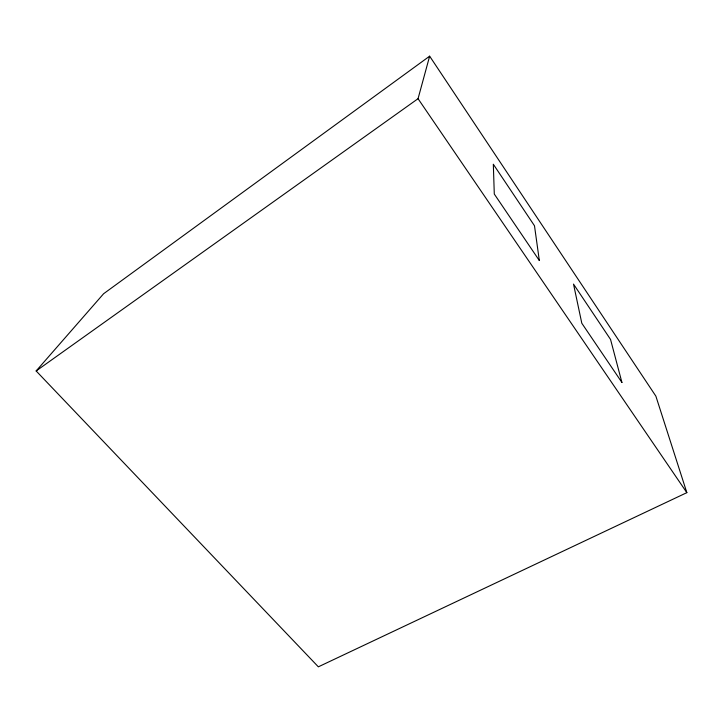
<?xml version="1.0" encoding="UTF-8"?>
<svg xmlns="http://www.w3.org/2000/svg" width="723" height="723" viewBox="0 0 723 723"><rect width="100%" height="100%" fill="white"/><g stroke="black" fill="none" stroke-linecap="round" stroke-linejoin="round"><path stroke-width="1.08" d="M36.15 370.953L418.048 98.69L429.643 56.168L655.869 396.141L686.85 492.652L318.346 666.832L36.15 370.953L103.615 293.728L429.643 56.168M418.048 98.69L686.85 492.652M539.331 260.533L494.288 194.044L493.321 164.238L534.487 225.766L539.331 260.533M621.925 382.467L581.807 323.244L573.511 284.094L610.546 339.449L621.925 382.467"/></g></svg>
